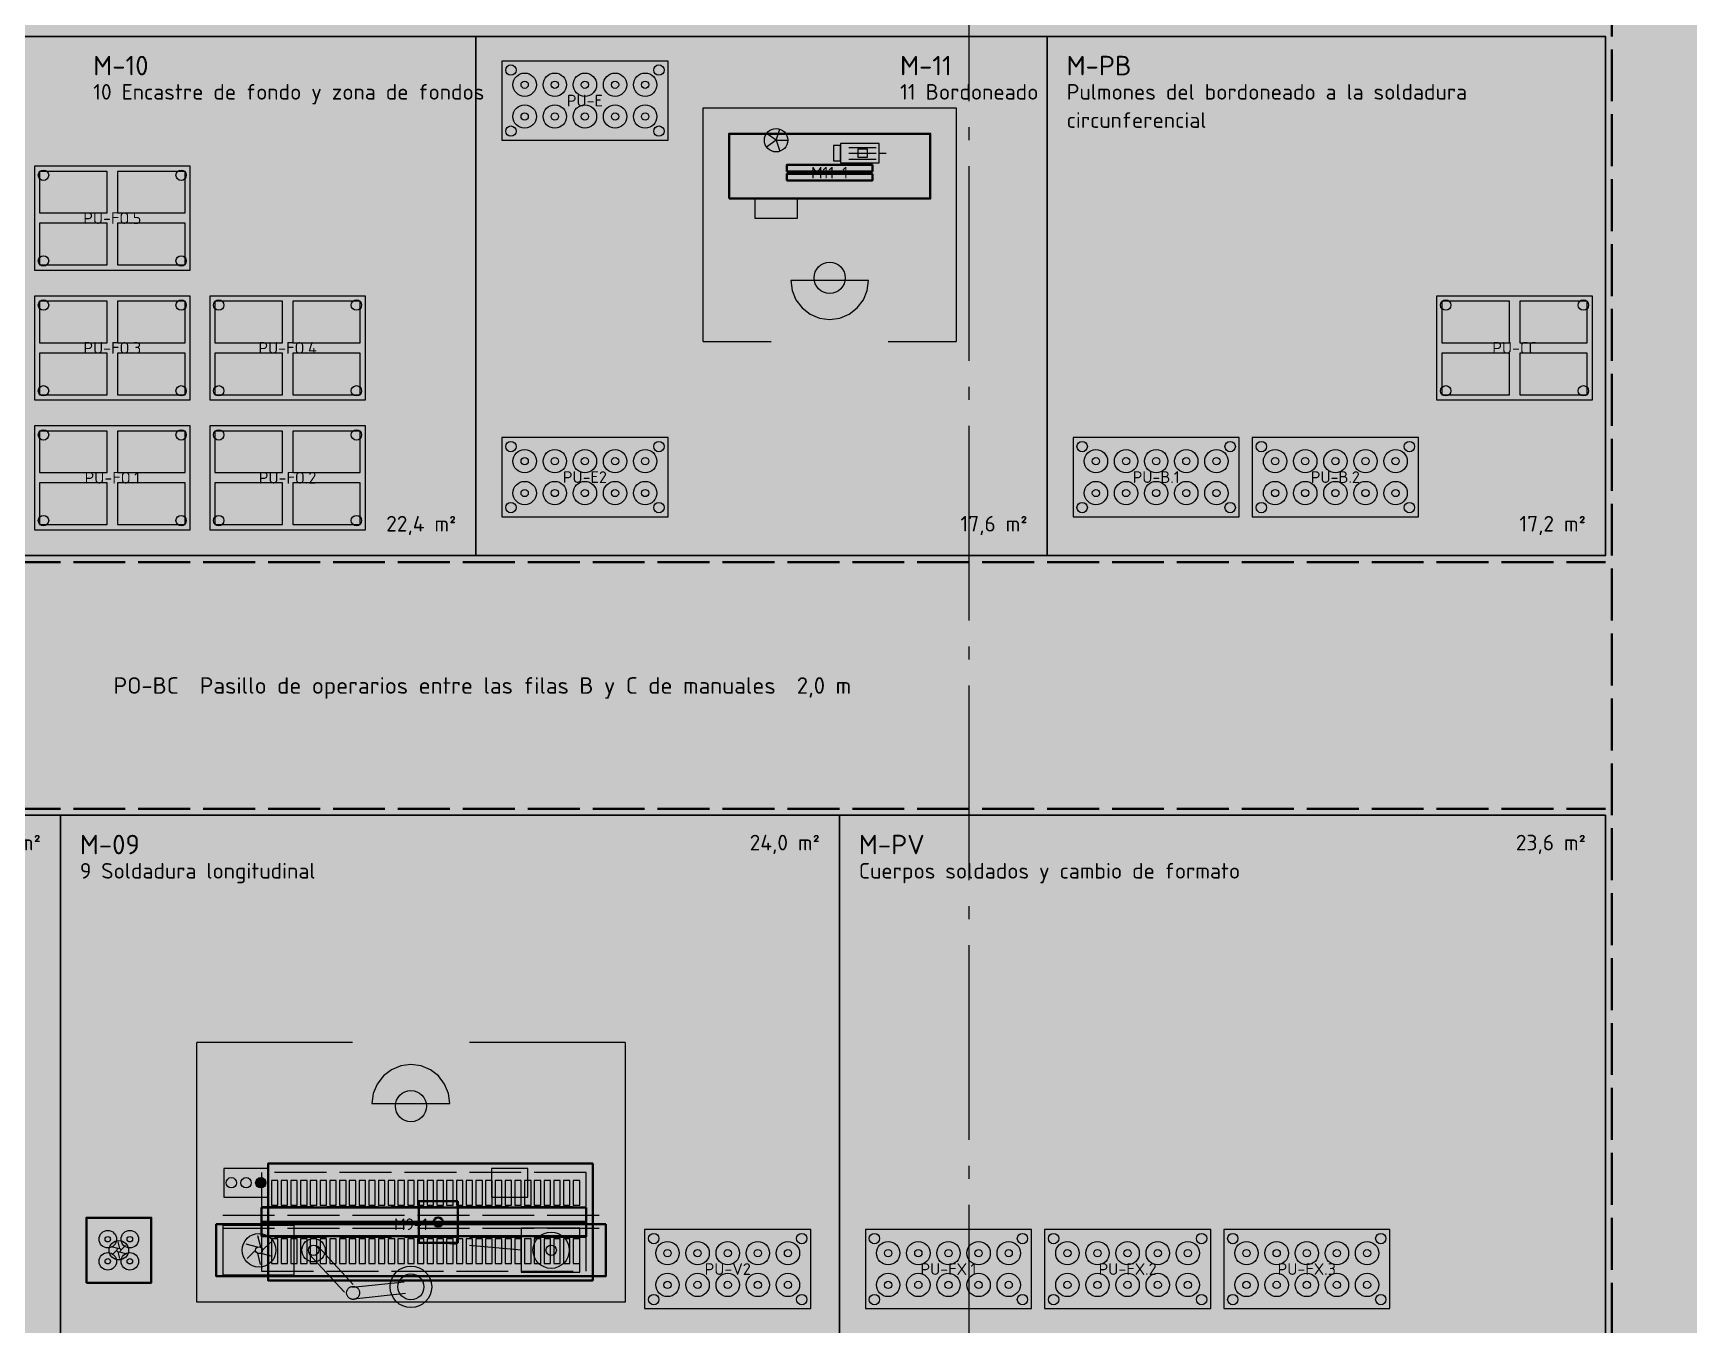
# Model space of a CAD drawing. Header units: millimetres. Extents: x 0 to 1189, y 0 to 841.
# Drawn here: x 314.9 to 442.4, y 510.8 to 610.2 of the extents above; entities that cross this region are included whole.
import ezdxf
from ezdxf.enums import TextEntityAlignment as Align

# ---------------------------------------------------------------- set-up
doc = ezdxf.new("R2010")
doc.units = ezdxf.units.MM
doc.linetypes.add('IRAM-E-TRAZOS', pattern=[5, 4, -1])
doc.linetypes.add('IRAM-F-TRAZO-PUNTO', pattern=[20, 15, -2, 1, -2])
for name, color, linetype, lineweight, true_color in [('A-AREA-TRABAJO', 30, 'CONTINUOUS', 13, 0xeb963c), ('A-EQUIPO', 30, 'CONTINUOUS', 35, 0xe67800), ('A-PASILLO', 2, 'IRAM-E-TRAZOS', 35, 0xd7a500)]:
    doc.layers.add(name, color=color, linetype=linetype, lineweight=lineweight, true_color=true_color)
for name, color, linetype, lineweight in [('A-EJE', 1, 'IRAM-F-TRAZO-PUNTO', 18), ('A-EQUIPO-FINO', 8, 'CONTINUOUS', 13), ('A-EQUIPO-OCULTO', 8, 'IRAM-E-TRAZOS', 13), ('A-EQUIPO-RELLENO', 9, 'CONTINUOUS', 13), ('A-OPERARIO', 6, 'CONTINUOUS', 18), ('A-RELLENO', 9, 'CONTINUOUS', 13), ('A-SECTOR', 1, 'CONTINUOUS', 25), ('A-SECTOR-TXT', 1, 'CONTINUOUS', 25), ('A-TEXTO', 7, 'CONTINUOUS', 18)]:
    doc.layers.add(name, color=color, linetype=linetype, lineweight=lineweight)
doc.styles.add('ISO3098', font='isocpeur.ttf')

msp = doc.modelspace()

# ---------------------------------------------------------------- hatches: boundary and pattern name
at = {"layer": 'A-EQUIPO-RELLENO', "true_color": 0xeeeeee}
h = msp.add_hatch(color=7, dxfattribs=at)
h.dxf.hatch_style = 1
h.paths.add_polyline_path([(351, 602), (363.8, 602), (363.8, 608.1), (351, 608.1)])
h = msp.add_hatch(color=7, dxfattribs=at)
h.dxf.hatch_style = 1
h.paths.add_polyline_path([(368.5, 597.5), (384, 597.5), (384, 602.5), (368.5, 602.5)])
at = {"layer": 'A-EQUIPO-RELLENO', "true_color": 0xcdd0d4}
h = msp.add_hatch(color=7, dxfattribs=at)
h.dxf.hatch_style = 1
h.paths.add_polyline_path([(377.075, 600.25), (380.075, 600.25), (380.075, 601.75), (377.075, 601.75)])
at = {"layer": 'A-EQUIPO-RELLENO', "true_color": 0xeeeeee}
h = msp.add_hatch(color=7, dxfattribs=at)
h.dxf.hatch_style = 1
h.paths.add_polyline_path([(315, 592), (327, 592), (327, 600), (315, 600)])
at = {"layer": 'A-EQUIPO-RELLENO', "true_color": 0xfaecc8}
h = msp.add_hatch(color=7, dxfattribs=at)
h.dxf.hatch_style = 1
h.paths.add_polyline_path([(315.4, 596.4), (320.6, 596.4), (320.6, 599.6), (315.4, 599.6)])
h = msp.add_hatch(color=7, dxfattribs=at)
h.dxf.hatch_style = 1
h.paths.add_polyline_path([(321.4, 596.4), (326.6, 596.4), (326.6, 599.6), (321.4, 599.6)])
at = {"layer": 'A-EQUIPO-RELLENO', "true_color": 0xe2e7ee}
h = msp.add_hatch(color=7, dxfattribs=at)
h.dxf.hatch_style = 1
h.paths.add_polyline_path([(372.95, 599.6), (379.55, 599.6), (379.55, 600.1), (372.95, 600.1)])
h = msp.add_hatch(color=7, dxfattribs=at)
h.dxf.hatch_style = 1
h.paths.add_polyline_path([(372.95, 598.9), (379.55, 598.9), (379.55, 599.4), (372.95, 599.4)])
at = {"layer": 'A-EQUIPO-RELLENO', "true_color": 0xcdd0d4}
h = msp.add_hatch(color=7, dxfattribs=at)
h.dxf.hatch_style = 1
h.paths.add_polyline_path([(370.475, 596), (373.775, 596), (373.775, 597.5), (370.475, 597.5)])
at = {"layer": 'A-EQUIPO-RELLENO', "true_color": 0xfaecc8}
h = msp.add_hatch(color=7, dxfattribs=at)
h.dxf.hatch_style = 1
h.paths.add_polyline_path([(315.4, 592.4), (320.6, 592.4), (320.6, 595.6), (315.4, 595.6)])
h = msp.add_hatch(color=7, dxfattribs=at)
h.dxf.hatch_style = 1
h.paths.add_polyline_path([(321.4, 592.4), (326.6, 592.4), (326.6, 595.6), (321.4, 595.6)])
at = {"layer": 'A-EQUIPO-RELLENO', "true_color": 0xffffff}
h = msp.add_hatch(color=7, dxfattribs=at)
h.dxf.hatch_style = 1
h.paths.add_polyline_path([(377.45, 591.4), (377.409, 591.711), (377.289, 592), (377.099, 592.249), (376.85, 592.439), (376.561, 592.559), (376.25, 592.6), (375.939, 592.559), (375.65, 592.439), (375.401, 592.249), (375.211, 592), (375.091, 591.711), (375.05, 591.4), (375.091, 591.089), (375.211, 590.8), (375.401, 590.551), (375.65, 590.361), (375.939, 590.241), (376.25, 590.2), (376.561, 590.241), (376.85, 590.361), (377.099, 590.551), (377.289, 590.8), (377.409, 591.089)])
at = {"layer": 'A-EQUIPO-RELLENO', "true_color": 0xfae1f5}
h = msp.add_hatch(color=7, dxfattribs=at)
h.dxf.hatch_style = 1
h.paths.add_polyline_path([(373.25, 591.2), (373.352, 590.424), (373.652, 589.7), (374.129, 589.079), (374.75, 588.602), (375.474, 588.302), (376.25, 588.2), (377.026, 588.302), (377.75, 588.602), (378.371, 589.079), (378.848, 589.7), (379.148, 590.424), (379.25, 591.2), (373.25, 591.2)])
at = {"layer": 'A-EQUIPO-RELLENO', "true_color": 0xeeeeee}
h = msp.add_hatch(color=7, dxfattribs=at)
h.dxf.hatch_style = 1
h.paths.add_polyline_path([(315, 582), (327, 582), (327, 590), (315, 590)])
at = {"layer": 'A-EQUIPO-RELLENO', "true_color": 0xfaecc8}
h = msp.add_hatch(color=7, dxfattribs=at)
h.dxf.hatch_style = 1
h.paths.add_polyline_path([(315.4, 586.4), (320.6, 586.4), (320.6, 589.6), (315.4, 589.6)])
h = msp.add_hatch(color=7, dxfattribs=at)
h.dxf.hatch_style = 1
h.paths.add_polyline_path([(321.4, 586.4), (326.6, 586.4), (326.6, 589.6), (321.4, 589.6)])
at = {"layer": 'A-EQUIPO-RELLENO', "true_color": 0xeeeeee}
h = msp.add_hatch(color=7, dxfattribs=at)
h.dxf.hatch_style = 1
h.paths.add_polyline_path([(328.5, 582), (340.5, 582), (340.5, 590), (328.5, 590)])
at = {"layer": 'A-EQUIPO-RELLENO', "true_color": 0xfaecc8}
h = msp.add_hatch(color=7, dxfattribs=at)
h.dxf.hatch_style = 1
h.paths.add_polyline_path([(328.9, 586.4), (334.1, 586.4), (334.1, 589.6), (328.9, 589.6)])
h = msp.add_hatch(color=7, dxfattribs=at)
h.dxf.hatch_style = 1
h.paths.add_polyline_path([(334.9, 586.4), (340.1, 586.4), (340.1, 589.6), (334.9, 589.6)])
at = {"layer": 'A-EQUIPO-RELLENO', "true_color": 0xeeeeee}
h = msp.add_hatch(color=7, dxfattribs=at)
h.dxf.hatch_style = 1
h.paths.add_polyline_path([(423, 582), (435, 582), (435, 590), (423, 590)])
at = {"layer": 'A-EQUIPO-RELLENO', "true_color": 0xfaecc8}
h = msp.add_hatch(color=7, dxfattribs=at)
h.dxf.hatch_style = 1
h.paths.add_polyline_path([(423.4, 586.4), (428.6, 586.4), (428.6, 589.6), (423.4, 589.6)])
h = msp.add_hatch(color=7, dxfattribs=at)
h.dxf.hatch_style = 1
h.paths.add_polyline_path([(429.4, 586.4), (434.6, 586.4), (434.6, 589.6), (429.4, 589.6)])
h = msp.add_hatch(color=7, dxfattribs=at)
h.dxf.hatch_style = 1
h.paths.add_polyline_path([(315.4, 582.4), (320.6, 582.4), (320.6, 585.6), (315.4, 585.6)])
h = msp.add_hatch(color=7, dxfattribs=at)
h.dxf.hatch_style = 1
h.paths.add_polyline_path([(321.4, 582.4), (326.6, 582.4), (326.6, 585.6), (321.4, 585.6)])
h = msp.add_hatch(color=7, dxfattribs=at)
h.dxf.hatch_style = 1
h.paths.add_polyline_path([(328.9, 582.4), (334.1, 582.4), (334.1, 585.6), (328.9, 585.6)])
h = msp.add_hatch(color=7, dxfattribs=at)
h.dxf.hatch_style = 1
h.paths.add_polyline_path([(334.9, 582.4), (340.1, 582.4), (340.1, 585.6), (334.9, 585.6)])
h = msp.add_hatch(color=7, dxfattribs=at)
h.dxf.hatch_style = 1
h.paths.add_polyline_path([(423.4, 582.4), (428.6, 582.4), (428.6, 585.6), (423.4, 585.6)])
h = msp.add_hatch(color=7, dxfattribs=at)
h.dxf.hatch_style = 1
h.paths.add_polyline_path([(429.4, 582.4), (434.6, 582.4), (434.6, 585.6), (429.4, 585.6)])
at = {"layer": 'A-EQUIPO-RELLENO', "true_color": 0xeeeeee}
h = msp.add_hatch(color=7, dxfattribs=at)
h.dxf.hatch_style = 1
h.paths.add_polyline_path([(315, 572), (327, 572), (327, 580), (315, 580)])
at = {"layer": 'A-EQUIPO-RELLENO', "true_color": 0xfaecc8}
h = msp.add_hatch(color=7, dxfattribs=at)
h.dxf.hatch_style = 1
h.paths.add_polyline_path([(315.4, 576.4), (320.6, 576.4), (320.6, 579.6), (315.4, 579.6)])
h = msp.add_hatch(color=7, dxfattribs=at)
h.dxf.hatch_style = 1
h.paths.add_polyline_path([(321.4, 576.4), (326.6, 576.4), (326.6, 579.6), (321.4, 579.6)])
at = {"layer": 'A-EQUIPO-RELLENO', "true_color": 0xeeeeee}
h = msp.add_hatch(color=7, dxfattribs=at)
h.dxf.hatch_style = 1
h.paths.add_polyline_path([(328.5, 572), (340.5, 572), (340.5, 580), (328.5, 580)])
at = {"layer": 'A-EQUIPO-RELLENO', "true_color": 0xfaecc8}
h = msp.add_hatch(color=7, dxfattribs=at)
h.dxf.hatch_style = 1
h.paths.add_polyline_path([(328.9, 576.4), (334.1, 576.4), (334.1, 579.6), (328.9, 579.6)])
h = msp.add_hatch(color=7, dxfattribs=at)
h.dxf.hatch_style = 1
h.paths.add_polyline_path([(334.9, 576.4), (340.1, 576.4), (340.1, 579.6), (334.9, 579.6)])
at = {"layer": 'A-EQUIPO-RELLENO', "true_color": 0xeeeeee}
h = msp.add_hatch(color=7, dxfattribs=at)
h.dxf.hatch_style = 1
h.paths.add_polyline_path([(351, 573), (363.8, 573), (363.8, 579.1), (351, 579.1)])
h = msp.add_hatch(color=7, dxfattribs=at)
h.dxf.hatch_style = 1
h.paths.add_polyline_path([(395, 573), (407.8, 573), (407.8, 579.1), (395, 579.1)])
h = msp.add_hatch(color=7, dxfattribs=at)
h.dxf.hatch_style = 1
h.paths.add_polyline_path([(408.8, 573), (421.6, 573), (421.6, 579.1), (408.8, 579.1)])
at = {"layer": 'A-EQUIPO-RELLENO', "true_color": 0xfaecc8}
h = msp.add_hatch(color=7, dxfattribs=at)
h.dxf.hatch_style = 1
h.paths.add_polyline_path([(315.4, 572.4), (320.6, 572.4), (320.6, 575.6), (315.4, 575.6)])
h = msp.add_hatch(color=7, dxfattribs=at)
h.dxf.hatch_style = 1
h.paths.add_polyline_path([(321.4, 572.4), (326.6, 572.4), (326.6, 575.6), (321.4, 575.6)])
h = msp.add_hatch(color=7, dxfattribs=at)
h.dxf.hatch_style = 1
h.paths.add_polyline_path([(328.9, 572.4), (334.1, 572.4), (334.1, 575.6), (328.9, 575.6)])
h = msp.add_hatch(color=7, dxfattribs=at)
h.dxf.hatch_style = 1
h.paths.add_polyline_path([(334.9, 572.4), (340.1, 572.4), (340.1, 575.6), (334.9, 575.6)])
at = {"layer": 'A-EQUIPO-RELLENO', "true_color": 0xfae1f5}
h = msp.add_hatch(color=7, dxfattribs=at)
h.dxf.hatch_style = 1
h.paths.add_polyline_path([(347, 527.8), (346.898, 528.576), (346.598, 529.3), (346.121, 529.921), (345.5, 530.398), (344.776, 530.698), (344, 530.8), (343.224, 530.698), (342.5, 530.398), (341.879, 529.921), (341.402, 529.3), (341.102, 528.576), (341, 527.8), (347, 527.8)])
at = {"layer": 'A-EQUIPO-RELLENO', "true_color": 0xffffff}
h = msp.add_hatch(color=7, dxfattribs=at)
h.dxf.hatch_style = 1
h.paths.add_polyline_path([(342.8, 527.6), (342.841, 527.289), (342.961, 527), (343.151, 526.751), (343.4, 526.561), (343.689, 526.441), (344, 526.4), (344.311, 526.441), (344.6, 526.561), (344.849, 526.751), (345.039, 527), (345.159, 527.289), (345.2, 527.6), (345.159, 527.911), (345.039, 528.2), (344.849, 528.449), (344.6, 528.639), (344.311, 528.759), (344, 528.8), (343.689, 528.759), (343.4, 528.639), (343.151, 528.449), (342.961, 528.2), (342.841, 527.911)])
at = {"layer": 'A-EQUIPO-RELLENO', "true_color": 0xeeeeee}
h = msp.add_hatch(color=7, dxfattribs=at)
h.dxf.hatch_style = 1
h.paths.add_polyline_path([(358, 523.18), (333, 523.18), (333, 514.18), (358, 514.18)])
at = {"layer": 'A-EQUIPO-RELLENO', "true_color": 0xcdd0d4}
h = msp.add_hatch(color=7, dxfattribs=at)
h.dxf.hatch_style = 1
h.paths.add_polyline_path([(333, 522.8), (329.6, 522.8), (329.6, 520.6), (333, 520.6)])
at = {"layer": 'A-EQUIPO-RELLENO', "true_color": 0xdc2828}
h = msp.add_hatch(color=7, dxfattribs=at)
h.dxf.hatch_style = 1
h.paths.add_polyline_path([(332.037, 521.7), (332.051, 521.598), (332.09, 521.502), (332.153, 521.42), (332.235, 521.357), (332.331, 521.317), (332.433, 521.304), (332.536, 521.317), (332.631, 521.357), (332.713, 521.42), (332.776, 521.502), (332.816, 521.598), (332.829, 521.7), (332.816, 521.802), (332.776, 521.898), (332.713, 521.98), (332.631, 522.043), (332.536, 522.083), (332.433, 522.096), (332.331, 522.083), (332.235, 522.043), (332.153, 521.98), (332.09, 521.898), (332.051, 521.802)])
at = {"layer": 'A-EQUIPO-RELLENO', "true_color": 0xcdd0d4}
h = msp.add_hatch(color=7, dxfattribs=at)
h.dxf.hatch_style = 1
h.paths.add_polyline_path([(353, 522.8), (350.2, 522.8), (350.2, 520.6), (353, 520.6)])
at = {"layer": 'A-EQUIPO-RELLENO', "true_color": 0xe2e7ee}
h = msp.add_hatch(color=7, dxfattribs=at)
h.dxf.hatch_style = 1
h.paths.add_polyline_path([(357.5, 519.78), (332.5, 519.78), (332.5, 517.58), (357.5, 517.58)])
at = {"layer": 'A-EQUIPO-RELLENO', "true_color": 0xcdd0d4}
h = msp.add_hatch(color=7, dxfattribs=at)
h.dxf.hatch_style = 1
h.paths.add_polyline_path([(347.6, 520.28), (344.6, 520.28), (344.6, 517.08), (347.6, 517.08)])
at = {"layer": 'A-EQUIPO-RELLENO', "true_color": 0xe6e6dc}
h = msp.add_hatch(color=7, dxfattribs=at)
h.dxf.hatch_style = 1
h.paths.add_polyline_path([(319, 514), (324, 514), (324, 519), (319, 519)])
at = {"layer": 'A-EQUIPO-RELLENO', "true_color": 0xcdd0d4}
h = msp.add_hatch(color=7, dxfattribs=at)
h.dxf.hatch_style = 1
h.paths.add_polyline_path([(359, 518.5), (329, 518.5), (329, 514.5), (359, 514.5)])
h = msp.add_hatch(color=7, dxfattribs=at)
h.dxf.hatch_style = 1
h.paths.add_polyline_path([(335, 518.4), (329.5, 518.4), (329.5, 514.6), (335, 514.6)])
at = {"layer": 'A-EQUIPO-RELLENO', "true_color": 0xe6a06e}
h = msp.add_hatch(color=7, dxfattribs=at)
h.dxf.hatch_style = 1
h.paths.add_polyline_path([(357.5, 518.93), (332.5, 518.93), (332.5, 518.43), (357.5, 518.43)])
at = {"layer": 'A-EQUIPO-RELLENO', "true_color": 0xeeeeee}
h = msp.add_hatch(color=7, dxfattribs=at)
h.dxf.hatch_style = 1
h.paths.add_polyline_path([(357, 518.2), (352.5, 518.2), (352.5, 514.8), (357, 514.8)])
h = msp.add_hatch(color=7, dxfattribs=at)
h.dxf.hatch_style = 1
h.paths.add_polyline_path([(362, 512), (374.8, 512), (374.8, 518.1), (362, 518.1)])
h = msp.add_hatch(color=7, dxfattribs=at)
h.dxf.hatch_style = 1
h.paths.add_polyline_path([(379, 512), (391.8, 512), (391.8, 518.1), (379, 518.1)])
h = msp.add_hatch(color=7, dxfattribs=at)
h.dxf.hatch_style = 1
h.paths.add_polyline_path([(392.8, 512), (405.6, 512), (405.6, 518.1), (392.8, 518.1)])
h = msp.add_hatch(color=7, dxfattribs=at)
h.dxf.hatch_style = 1
h.paths.add_polyline_path([(406.6, 512), (419.4, 512), (419.4, 518.1), (406.6, 518.1)])
at = {"layer": 'A-RELLENO', "true_color": 0xf6f6f6}
h = msp.add_hatch(color=7, dxfattribs=at)
h.dxf.hatch_style = 1
h.paths.add_polyline_path([(436, 510), (451, 510), (451, 670), (436, 670)])
h = msp.add_hatch(color=7, dxfattribs=at)
h.dxf.hatch_style = 1
h.paths.add_polyline_path([(263, 610), (436, 610), (436, 630), (263, 630)])
at = {"layer": 'A-RELLENO', "true_color": 0xfde4c8}
h = msp.add_hatch(color=7, dxfattribs=at)
h.dxf.hatch_style = 1
h.paths.add_polyline_path([(293, 570), (349, 570), (349, 610), (293, 610)])
h = msp.add_hatch(color=7, dxfattribs=at)
h.dxf.hatch_style = 1
h.paths.add_polyline_path([(349, 570), (393, 570), (393, 610), (349, 610)])
h = msp.add_hatch(color=7, dxfattribs=at)
h.dxf.hatch_style = 1
h.paths.add_polyline_path([(393, 570), (436, 570), (436, 610), (393, 610)])
at = {"layer": 'A-RELLENO', "true_color": 0xf6f6f6}
h = msp.add_hatch(color=7, dxfattribs=at)
h.dxf.hatch_style = 1
h.paths.add_polyline_path([(263, 550), (436, 550), (436, 570), (263, 570)])
at = {"layer": 'A-RELLENO', "true_color": 0xfde4c8}
h = msp.add_hatch(color=7, dxfattribs=at)
h.dxf.hatch_style = 1
h.paths.add_polyline_path([(263, 510), (317, 510), (317, 550), (263, 550)])
h = msp.add_hatch(color=7, dxfattribs=at)
h.dxf.hatch_style = 1
h.paths.add_polyline_path([(317, 510), (377, 510), (377, 550), (317, 550)])
h = msp.add_hatch(color=7, dxfattribs=at)
h.dxf.hatch_style = 1
h.paths.add_polyline_path([(377, 510), (436, 510), (436, 550), (377, 550)])

# ---------------------------------------------------------------- linework, layer by layer
at = {"layer": 'A-AREA-TRABAJO'}
for p, q in [((366.5, 586.5), (371.75, 586.5)), ((380.75, 586.5), (386, 586.5)), ((339.5, 532.5), (327.5, 532.5)), ((360.5, 532.5), (348.5, 532.5))]:
    msp.add_line(p, q, dxfattribs=at)
for points in [[(366.5, 586.5), (366.5, 604.5), (386, 604.5), (386, 586.5)], [(360.5, 532.5), (360.5, 512.5), (327.5, 512.5), (327.5, 532.5)]]:
    msp.add_lwpolyline(points, dxfattribs=at)
at = {"layer": 'A-EJE'}
msp.add_line((387, 185), (387, 696), dxfattribs=at)
at = {"layer": 'A-EQUIPO'}
msp.add_line((357.5, 518.68), (332.5, 518.68), dxfattribs=at)
for points in [[(368.5, 597.5), (384, 597.5), (384, 602.5), (368.5, 602.5)], [(372.95, 599.6), (379.55, 599.6), (379.55, 600.1), (372.95, 600.1)], [(372.95, 598.9), (379.55, 598.9), (379.55, 599.4), (372.95, 599.4)], [(358, 523.18), (333, 523.18), (333, 514.18), (358, 514.18)], [(357.5, 519.78), (332.5, 519.78), (332.5, 517.58), (357.5, 517.58)], [(347.6, 520.28), (344.6, 520.28), (344.6, 517.08), (347.6, 517.08)], [(319, 514), (324, 514), (324, 519), (319, 519)], [(359, 518.5), (329, 518.5), (329, 514.5), (359, 514.5)]]:
    msp.add_lwpolyline(points, close=True, dxfattribs=at)
msp.add_circle((346.1, 518.68), 0.35, dxfattribs=at)
at = {"layer": 'A-EQUIPO-FINO'}
for p, q in [((372.125, 602), (371.397, 602.529)), ((372.125, 602), (371.397, 601.471)), ((372.125, 602), (372.403, 602.856)), ((372.125, 602), (373.025, 602)), ((372.125, 602), (372.403, 601.144)), ((377.735, 601.45), (379.835, 601.45)), ((377.735, 601), (379.835, 601)), ((380.075, 601), (380.615, 601)), ((377.735, 600.55), (379.835, 600.55)), ((346.8, 518.68), (345.4, 518.68))]:
    msp.add_line(p, q, dxfattribs=at)
for points in [[(351, 602), (363.8, 602), (363.8, 608.1), (351, 608.1)], [(376.535, 600.4), (377.075, 600.4), (377.075, 601.6), (376.535, 601.6)], [(377.075, 600.25), (380.075, 600.25), (380.075, 601.75), (377.075, 601.75)], [(378.425, 600.7), (379.175, 600.7), (379.175, 601.3), (378.425, 601.3)], [(315, 592), (327, 592), (327, 600), (315, 600)], [(315.4, 596.4), (320.6, 596.4), (320.6, 599.6), (315.4, 599.6)], [(321.4, 596.4), (326.6, 596.4), (326.6, 599.6), (321.4, 599.6)], [(370.475, 596), (373.775, 596), (373.775, 597.5), (370.475, 597.5)], [(315.4, 592.4), (320.6, 592.4), (320.6, 595.6), (315.4, 595.6)], [(321.4, 592.4), (326.6, 592.4), (326.6, 595.6), (321.4, 595.6)], [(315, 582), (327, 582), (327, 590), (315, 590)], [(315.4, 586.4), (320.6, 586.4), (320.6, 589.6), (315.4, 589.6)], [(321.4, 586.4), (326.6, 586.4), (326.6, 589.6), (321.4, 589.6)], [(328.5, 582), (340.5, 582), (340.5, 590), (328.5, 590)], [(328.9, 586.4), (334.1, 586.4), (334.1, 589.6), (328.9, 589.6)], [(334.9, 586.4), (340.1, 586.4), (340.1, 589.6), (334.9, 589.6)], [(423, 582), (435, 582), (435, 590), (423, 590)], [(423.4, 586.4), (428.6, 586.4), (428.6, 589.6), (423.4, 589.6)], [(429.4, 586.4), (434.6, 586.4), (434.6, 589.6), (429.4, 589.6)], [(315.4, 582.4), (320.6, 582.4), (320.6, 585.6), (315.4, 585.6)], [(321.4, 582.4), (326.6, 582.4), (326.6, 585.6), (321.4, 585.6)], [(328.9, 582.4), (334.1, 582.4), (334.1, 585.6), (328.9, 585.6)], [(334.9, 582.4), (340.1, 582.4), (340.1, 585.6), (334.9, 585.6)], [(423.4, 582.4), (428.6, 582.4), (428.6, 585.6), (423.4, 585.6)], [(429.4, 582.4), (434.6, 582.4), (434.6, 585.6), (429.4, 585.6)], [(315, 572), (327, 572), (327, 580), (315, 580)], [(315.4, 576.4), (320.6, 576.4), (320.6, 579.6), (315.4, 579.6)], [(321.4, 576.4), (326.6, 576.4), (326.6, 579.6), (321.4, 579.6)], [(328.5, 572), (340.5, 572), (340.5, 580), (328.5, 580)], [(328.9, 576.4), (334.1, 576.4), (334.1, 579.6), (328.9, 579.6)], [(334.9, 576.4), (340.1, 576.4), (340.1, 579.6), (334.9, 579.6)], [(351, 573), (363.8, 573), (363.8, 579.1), (351, 579.1)], [(395, 573), (407.8, 573), (407.8, 579.1), (395, 579.1)], [(408.8, 573), (421.6, 573), (421.6, 579.1), (408.8, 579.1)], [(315.4, 572.4), (320.6, 572.4), (320.6, 575.6), (315.4, 575.6)], [(321.4, 572.4), (326.6, 572.4), (326.6, 575.6), (321.4, 575.6)], [(328.9, 572.4), (334.1, 572.4), (334.1, 575.6), (328.9, 575.6)], [(334.9, 572.4), (340.1, 572.4), (340.1, 575.6), (334.9, 575.6)], [(333, 522.8), (329.6, 522.8), (329.6, 520.6), (333, 520.6)], [(333.75, 521.88), (333.25, 521.88), (333.25, 519.98), (333.75, 519.98)], [(334.5, 521.88), (334, 521.88), (334, 519.98), (334.5, 519.98)], [(335.25, 521.88), (334.75, 521.88), (334.75, 519.98), (335.25, 519.98)], [(336, 521.88), (335.5, 521.88), (335.5, 519.98), (336, 519.98)], [(336.75, 521.88), (336.25, 521.88), (336.25, 519.98), (336.75, 519.98)], [(337.5, 521.88), (337, 521.88), (337, 519.98), (337.5, 519.98)], [(338.25, 521.88), (337.75, 521.88), (337.75, 519.98), (338.25, 519.98)], [(339, 521.88), (338.5, 521.88), (338.5, 519.98), (339, 519.98)], [(339.75, 521.88), (339.25, 521.88), (339.25, 519.98), (339.75, 519.98)], [(340.5, 521.88), (340, 521.88), (340, 519.98), (340.5, 519.98)], [(341.25, 521.88), (340.75, 521.88), (340.75, 519.98), (341.25, 519.98)], [(342, 521.88), (341.5, 521.88), (341.5, 519.98), (342, 519.98)], [(342.75, 521.88), (342.25, 521.88), (342.25, 519.98), (342.75, 519.98)], [(343.5, 521.88), (343, 521.88), (343, 519.98), (343.5, 519.98)], [(344.25, 521.88), (343.75, 521.88), (343.75, 519.98), (344.25, 519.98)], [(345, 521.88), (344.5, 521.88), (344.5, 519.98), (345, 519.98)], [(345.75, 521.88), (345.25, 521.88), (345.25, 519.98), (345.75, 519.98)], [(346.5, 521.88), (346, 521.88), (346, 519.98), (346.5, 519.98)], [(347.25, 521.88), (346.75, 521.88), (346.75, 519.98), (347.25, 519.98)], [(348, 521.88), (347.5, 521.88), (347.5, 519.98), (348, 519.98)], [(348.75, 521.88), (348.25, 521.88), (348.25, 519.98), (348.75, 519.98)], [(349.5, 521.88), (349, 521.88), (349, 519.98), (349.5, 519.98)], [(350.25, 521.88), (349.75, 521.88), (349.75, 519.98), (350.25, 519.98)], [(353, 522.8), (350.2, 522.8), (350.2, 520.6), (353, 520.6)], [(351, 521.88), (350.5, 521.88), (350.5, 519.98), (351, 519.98)], [(351.75, 521.88), (351.25, 521.88), (351.25, 519.98), (351.75, 519.98)], [(352.5, 521.88), (352, 521.88), (352, 519.98), (352.5, 519.98)], [(353.25, 521.88), (352.75, 521.88), (352.75, 519.98), (353.25, 519.98)], [(354, 521.88), (353.5, 521.88), (353.5, 519.98), (354, 519.98)], [(354.75, 521.88), (354.25, 521.88), (354.25, 519.98), (354.75, 519.98)], [(355.5, 521.88), (355, 521.88), (355, 519.98), (355.5, 519.98)], [(356.25, 521.88), (355.75, 521.88), (355.75, 519.98), (356.25, 519.98)], [(357, 521.88), (356.5, 521.88), (356.5, 519.98), (357, 519.98)], [(335, 518.4), (329.5, 518.4), (329.5, 514.6), (335, 514.6)], [(357, 518.2), (352.5, 518.2), (352.5, 514.8), (357, 514.8)], [(362, 512), (374.8, 512), (374.8, 518.1), (362, 518.1)], [(379, 512), (391.8, 512), (391.8, 518.1), (379, 518.1)], [(392.8, 512), (405.6, 512), (405.6, 518.1), (392.8, 518.1)], [(406.6, 512), (419.4, 512), (419.4, 518.1), (406.6, 518.1)], [(333.75, 517.38), (333.25, 517.38), (333.25, 515.48), (333.75, 515.48)], [(334.5, 517.38), (334, 517.38), (334, 515.48), (334.5, 515.48)], [(335.25, 517.38), (334.75, 517.38), (334.75, 515.48), (335.25, 515.48)], [(336, 517.38), (335.5, 517.38), (335.5, 515.48), (336, 515.48)], [(336.75, 517.38), (336.25, 517.38), (336.25, 515.48), (336.75, 515.48)], [(337.5, 517.38), (337, 517.38), (337, 515.48), (337.5, 515.48)], [(338.25, 517.38), (337.75, 517.38), (337.75, 515.48), (338.25, 515.48)], [(339, 517.38), (338.5, 517.38), (338.5, 515.48), (339, 515.48)], [(339.75, 517.38), (339.25, 517.38), (339.25, 515.48), (339.75, 515.48)], [(340.5, 517.38), (340, 517.38), (340, 515.48), (340.5, 515.48)], [(341.25, 517.38), (340.75, 517.38), (340.75, 515.48), (341.25, 515.48)], [(342, 517.38), (341.5, 517.38), (341.5, 515.48), (342, 515.48)], [(342.75, 517.38), (342.25, 517.38), (342.25, 515.48), (342.75, 515.48)], [(343.5, 517.38), (343, 517.38), (343, 515.48), (343.5, 515.48)], [(344.25, 517.38), (343.75, 517.38), (343.75, 515.48), (344.25, 515.48)], [(345, 517.38), (344.5, 517.38), (344.5, 515.48), (345, 515.48)], [(345.75, 517.38), (345.25, 517.38), (345.25, 515.48), (345.75, 515.48)], [(346.5, 517.38), (346, 517.38), (346, 515.48), (346.5, 515.48)], [(347.25, 517.38), (346.75, 517.38), (346.75, 515.48), (347.25, 515.48)], [(348, 517.38), (347.5, 517.38), (347.5, 515.48), (348, 515.48)], [(348.75, 517.38), (348.25, 517.38), (348.25, 515.48), (348.75, 515.48)], [(349.5, 517.38), (349, 517.38), (349, 515.48), (349.5, 515.48)], [(350.25, 517.38), (349.75, 517.38), (349.75, 515.48), (350.25, 515.48)], [(351, 517.38), (350.5, 517.38), (350.5, 515.48), (351, 515.48)], [(351.75, 517.38), (351.25, 517.38), (351.25, 515.48), (351.75, 515.48)], [(352.5, 517.38), (352, 517.38), (352, 515.48), (352.5, 515.48)], [(353.25, 517.38), (352.75, 517.38), (352.75, 515.48), (353.25, 515.48)], [(354, 517.38), (353.5, 517.38), (353.5, 515.48), (354, 515.48)], [(354.75, 517.38), (354.25, 517.38), (354.25, 515.48), (354.75, 515.48)], [(355.5, 517.38), (355, 517.38), (355, 515.48), (355.5, 515.48)], [(356.25, 517.38), (355.75, 517.38), (355.75, 515.48), (356.25, 515.48)], [(357, 517.38), (356.5, 517.38), (356.5, 515.48), (357, 515.48)]]:
    msp.add_lwpolyline(points, close=True, dxfattribs=at)
for points in [[(321.425, 516.63), (320.922, 516.769)], [(321.35, 516.5), (320.978, 516.134)], [(321.575, 516.63), (321.444, 517.135)], [(321.65, 516.5), (322.022, 516.866)], [(332.17, 516.725), (331.299, 516.967)], [(332.04, 516.5), (331.395, 515.866)], [(332.43, 516.725), (332.204, 517.601)], [(332.56, 516.5), (333.205, 517.134)], [(321.425, 516.37), (321.556, 515.865)], [(321.575, 516.37), (322.078, 516.231)], [(332.17, 516.275), (332.396, 515.399)], [(332.43, 516.275), (333.301, 516.033)]]:
    msp.add_lwpolyline(points, dxfattribs=at)
for centre, radius in [((351.7, 607.4), 0.4), ((352.76, 606.275), 0.9), ((355.08, 606.275), 0.9), ((357.4, 606.275), 0.9), ((359.72, 606.275), 0.9), ((362.04, 606.275), 0.9), ((363.1, 607.4), 0.4), ((352.76, 606.275), 0.28), ((355.08, 606.275), 0.28), ((357.4, 606.275), 0.28), ((359.72, 606.275), 0.28), ((362.04, 606.275), 0.28), ((352.76, 603.825), 0.9), ((355.08, 603.825), 0.9), ((357.4, 603.825), 0.9), ((359.72, 603.825), 0.9), ((362.04, 603.825), 0.9), ((352.76, 603.825), 0.28), ((355.08, 603.825), 0.28), ((357.4, 603.825), 0.28), ((359.72, 603.825), 0.28), ((362.04, 603.825), 0.28), ((351.7, 602.7), 0.4), ((363.1, 602.7), 0.4), ((372.125, 602), 0.9), ((315.7, 599.3), 0.4), ((326.3, 599.3), 0.4), ((315.7, 592.7), 0.4), ((326.3, 592.7), 0.4), ((315.7, 589.3), 0.4), ((326.3, 589.3), 0.4), ((329.2, 589.3), 0.4), ((339.8, 589.3), 0.4), ((423.7, 589.3), 0.4), ((434.3, 589.3), 0.4), ((315.7, 582.7), 0.4), ((326.3, 582.7), 0.4), ((329.2, 582.7), 0.4), ((339.8, 582.7), 0.4), ((423.7, 582.7), 0.4), ((434.3, 582.7), 0.4), ((315.7, 579.3), 0.4), ((326.3, 579.3), 0.4), ((329.2, 579.3), 0.4), ((339.8, 579.3), 0.4), ((351.7, 578.4), 0.4), ((352.76, 577.275), 0.9), ((355.08, 577.275), 0.9), ((357.4, 577.275), 0.9), ((359.72, 577.275), 0.9), ((362.04, 577.275), 0.9), ((363.1, 578.4), 0.4), ((395.7, 578.4), 0.4), ((396.76, 577.275), 0.9), ((399.08, 577.275), 0.9), ((401.4, 577.275), 0.9), ((403.72, 577.275), 0.9), ((406.04, 577.275), 0.9), ((407.1, 578.4), 0.4), ((409.5, 578.4), 0.4), ((410.56, 577.275), 0.9), ((412.88, 577.275), 0.9), ((415.2, 577.275), 0.9), ((417.52, 577.275), 0.9), ((419.84, 577.275), 0.9), ((420.9, 578.4), 0.4), ((352.76, 577.275), 0.28), ((355.08, 577.275), 0.28), ((357.4, 577.275), 0.28), ((359.72, 577.275), 0.28), ((362.04, 577.275), 0.28), ((396.76, 577.275), 0.28), ((399.08, 577.275), 0.28), ((401.4, 577.275), 0.28), ((403.72, 577.275), 0.28), ((406.04, 577.275), 0.28), ((410.56, 577.275), 0.28), ((412.88, 577.275), 0.28), ((415.2, 577.275), 0.28), ((417.52, 577.275), 0.28), ((419.84, 577.275), 0.28), ((352.76, 574.825), 0.9), ((355.08, 574.825), 0.9), ((357.4, 574.825), 0.9), ((359.72, 574.825), 0.9), ((362.04, 574.825), 0.9), ((396.76, 574.825), 0.9), ((399.08, 574.825), 0.9), ((401.4, 574.825), 0.9), ((403.72, 574.825), 0.9), ((406.04, 574.825), 0.9), ((410.56, 574.825), 0.9), ((412.88, 574.825), 0.9), ((415.2, 574.825), 0.9), ((417.52, 574.825), 0.9), ((419.84, 574.825), 0.9), ((351.7, 573.7), 0.4), ((352.76, 574.825), 0.28), ((355.08, 574.825), 0.28), ((357.4, 574.825), 0.28), ((359.72, 574.825), 0.28), ((362.04, 574.825), 0.28), ((363.1, 573.7), 0.4), ((395.7, 573.7), 0.4), ((396.76, 574.825), 0.28), ((399.08, 574.825), 0.28), ((401.4, 574.825), 0.28), ((403.72, 574.825), 0.28), ((406.04, 574.825), 0.28), ((407.1, 573.7), 0.4), ((409.5, 573.7), 0.4), ((410.56, 574.825), 0.28), ((412.88, 574.825), 0.28), ((415.2, 574.825), 0.28), ((417.52, 574.825), 0.28), ((419.84, 574.825), 0.28), ((420.9, 573.7), 0.4), ((315.7, 572.7), 0.4), ((326.3, 572.7), 0.4), ((329.2, 572.7), 0.4), ((339.8, 572.7), 0.4), ((330.167, 521.7), 0.396), ((331.3, 521.7), 0.396), ((332.433, 521.7), 0.396), ((320.65, 517.35), 0.675), ((322.35, 517.35), 0.675), ((332.3, 516.5), 1.3), ((354.8, 516.5), 1.4), ((362.7, 517.4), 0.4), ((374.1, 517.4), 0.4), ((379.7, 517.4), 0.4), ((391.1, 517.4), 0.4), ((393.5, 517.4), 0.4), ((404.9, 517.4), 0.4), ((407.3, 517.4), 0.4), ((418.7, 517.4), 0.4), ((320.65, 517.35), 0.21), ((321.5, 516.5), 0.75), ((321.5, 516.5), 0.15), ((322.35, 517.35), 0.21), ((332.3, 516.5), 0.26), ((336.5, 516.5), 0.9), ((336.5, 516.5), 0.4), ((354.8, 516.5), 0.4), ((363.76, 516.275), 0.9), ((363.76, 516.275), 0.28), ((366.08, 516.275), 0.9), ((366.08, 516.275), 0.28), ((368.4, 516.275), 0.9), ((368.4, 516.275), 0.28), ((370.72, 516.275), 0.9), ((370.72, 516.275), 0.28), ((373.04, 516.275), 0.9), ((373.04, 516.275), 0.28), ((380.76, 516.275), 0.9), ((380.76, 516.275), 0.28), ((383.08, 516.275), 0.9), ((383.08, 516.275), 0.28), ((385.4, 516.275), 0.9), ((385.4, 516.275), 0.28), ((387.72, 516.275), 0.9), ((387.72, 516.275), 0.28), ((390.04, 516.275), 0.9), ((390.04, 516.275), 0.28), ((394.56, 516.275), 0.9), ((394.56, 516.275), 0.28), ((396.88, 516.275), 0.9), ((396.88, 516.275), 0.28), ((399.2, 516.275), 0.9), ((399.2, 516.275), 0.28), ((401.52, 516.275), 0.9), ((401.52, 516.275), 0.28), ((403.84, 516.275), 0.9), ((403.84, 516.275), 0.28), ((408.36, 516.275), 0.9), ((408.36, 516.275), 0.28), ((410.68, 516.275), 0.9), ((410.68, 516.275), 0.28), ((413, 516.275), 0.9), ((413, 516.275), 0.28), ((415.32, 516.275), 0.9), ((415.32, 516.275), 0.28), ((417.64, 516.275), 0.9), ((417.64, 516.275), 0.28), ((320.65, 515.65), 0.675), ((320.65, 515.65), 0.21), ((322.35, 515.65), 0.675), ((322.35, 515.65), 0.21), ((344, 513.68), 1.6), ((344, 513.68), 1), ((363.76, 513.825), 0.9), ((363.76, 513.825), 0.28), ((366.08, 513.825), 0.9), ((366.08, 513.825), 0.28), ((368.4, 513.825), 0.9), ((368.4, 513.825), 0.28), ((370.72, 513.825), 0.9), ((370.72, 513.825), 0.28), ((373.04, 513.825), 0.9), ((373.04, 513.825), 0.28), ((380.76, 513.825), 0.9), ((380.76, 513.825), 0.28), ((383.08, 513.825), 0.9), ((383.08, 513.825), 0.28), ((385.4, 513.825), 0.9), ((385.4, 513.825), 0.28), ((387.72, 513.825), 0.9), ((387.72, 513.825), 0.28), ((390.04, 513.825), 0.9), ((390.04, 513.825), 0.28), ((394.56, 513.825), 0.9), ((394.56, 513.825), 0.28), ((396.88, 513.825), 0.9), ((396.88, 513.825), 0.28), ((399.2, 513.825), 0.9), ((399.2, 513.825), 0.28), ((401.52, 513.825), 0.9), ((401.52, 513.825), 0.28), ((403.84, 513.825), 0.9), ((403.84, 513.825), 0.28), ((408.36, 513.825), 0.9), ((408.36, 513.825), 0.28), ((410.68, 513.825), 0.9), ((410.68, 513.825), 0.28), ((413, 513.825), 0.9), ((413, 513.825), 0.28), ((415.32, 513.825), 0.9), ((415.32, 513.825), 0.28), ((417.64, 513.825), 0.9), ((417.64, 513.825), 0.28), ((362.7, 512.7), 0.4), ((374.1, 512.7), 0.4), ((379.7, 512.7), 0.4), ((391.1, 512.7), 0.4), ((393.5, 512.7), 0.4), ((404.9, 512.7), 0.4), ((407.3, 512.7), 0.4), ((418.7, 512.7), 0.4)]:
    msp.add_circle(centre, radius, dxfattribs=at)
at = {"layer": 'A-EQUIPO-OCULTO'}
for p, q in [((358.5, 519.18), (329.5, 519.18)), ((358.5, 518.18), (329.5, 518.18)), ((336.83, 516.806), (339.875, 513.521)), ((352.5, 516.5), (346.1, 517.08)), ((336.17, 516.194), (339.215, 512.909)), ((339.498, 513.663), (343.953, 514.128)), ((339.592, 512.767), (344.047, 513.232))]:
    msp.add_line(p, q, dxfattribs=at)
for points in [[(357.5, 522.48), (332.5, 522.48), (332.5, 519.88), (357.5, 519.88)], [(357.5, 517.48), (332.5, 517.48), (332.5, 514.88), (357.5, 514.88)]]:
    msp.add_lwpolyline(points, close=True, dxfattribs=at)
msp.add_circle((339.545, 513.215), 0.5, dxfattribs=at)
at = {"layer": 'A-OPERARIO'}
for points in [[(373.25, 591.2), (373.352, 590.424), (373.652, 589.7), (374.129, 589.079), (374.75, 588.602), (375.474, 588.302), (376.25, 588.2), (377.026, 588.302), (377.75, 588.602), (378.371, 589.079), (378.848, 589.7), (379.148, 590.424), (379.25, 591.2)], [(347, 527.8), (346.898, 528.576), (346.598, 529.3), (346.121, 529.921), (345.5, 530.398), (344.776, 530.698), (344, 530.8), (343.224, 530.698), (342.5, 530.398), (341.879, 529.921), (341.402, 529.3), (341.102, 528.576), (341, 527.8)]]:
    msp.add_lwpolyline(points, close=True, dxfattribs=at)
for centre in [(376.25, 591.4), (344, 527.6)]:
    msp.add_circle(centre, 1.2, dxfattribs=at)
at = {"layer": 'A-PASILLO'}
for p, q in [((436.5, 510), (436.5, 670)), ((263, 569.5), (436, 569.5)), ((263, 550.5), (436, 550.5))]:
    msp.add_line(p, q, dxfattribs=at)
at = {"layer": 'A-SECTOR'}
for points in [[(293, 570), (349, 570), (349, 610), (293, 610)], [(349, 570), (393, 570), (393, 610), (349, 610)], [(393, 570), (436, 570), (436, 610), (393, 610)], [(263, 510), (317, 510), (317, 550), (263, 550)], [(317, 510), (377, 510), (377, 550), (317, 550)], [(377, 510), (436, 510), (436, 550), (377, 550)]]:
    msp.add_lwpolyline(points, close=True, dxfattribs=at)

# ---------------------------------------------------------------- texts
at = {"layer": 'A-SECTOR-TXT', "style": 'ISO3098'}
for s, height, p in [('M-10', 1.5, (319.528, 608.5)), ('M-11', 1.5, (381.672, 608.5)), ('M-PB', 1.5, (394.5, 608.5)), ('10 Encastre de fondo y zona de fondos', 1.2, (319.528, 606.325)), ('11 Bordoneado', 1.2, (381.672, 606.325)), ('Pulmones del bordoneado a la soldadura', 1.2, (394.5, 606.325)), ('circunferencial', 1.2, (394.5, 604.15)), ('M-09', 1.5, (318.5, 548.5)), ('M-PV', 1.5, (378.5, 548.5)), ('9 Soldadura longitudinal', 1.2, (318.5, 546.325)), ('Cuerpos soldados y cambio de formato', 1.2, (378.5, 546.325))]:
    msp.add_text(s, height=height, dxfattribs=at).set_placement(p, align=Align.TOP_LEFT)
for s, p in [('22,4 m²', (347.5, 571.5)), ('17,6 m²', (391.5, 571.5)), ('17,2 m²', (434.5, 571.5))]:
    msp.add_text(s, height=1.2, dxfattribs=at).set_placement(p, align=Align.BOTTOM_RIGHT)
for s, p in [('21,6 m²', (315.5, 548.5)), ('24,0 m²', (375.5, 548.5)), ('23,6 m²', (434.5, 548.5))]:
    msp.add_text(s, height=1.2, dxfattribs=at).set_placement(p, align=Align.TOP_RIGHT)
at = {"layer": 'A-TEXTO', "style": 'ISO3098'}
for s, height, p in [('PU-E', 0.9, (357.4, 605.05)), ('M11-1', 0.9, (376.25, 599.5)), ('PU-FO.5', 0.9, (321, 596)), ('PU-FO.3', 0.9, (321, 586)), ('PU-FO.4', 0.9, (334.5, 586)), ('PU-CC', 0.9, (429, 586)), ('PU-FO.1', 0.9, (321, 576)), ('PU-FO.2', 0.9, (334.5, 576)), ('PU-E2', 0.9, (357.4, 576.05)), ('PU-B.1', 0.9, (401.4, 576.05)), ('PU-B.2', 0.9, (415.2, 576.05)), ('PO-BC  Pasillo de operarios entre las filas B y C de manuales  2,0 m', 1.275, (349.5, 560)), ('M9-1', 0.9, (344, 518.5)), ('PU-V2', 0.9, (368.4, 515.05)), ('PU-FX.1', 0.9, (385.4, 515.05)), ('PU-FX.2', 0.9, (399.2, 515.05)), ('PU-FX.3', 0.9, (413, 515.05))]:
    msp.add_text(s, height=height, dxfattribs=at).set_placement(p, align=Align.MIDDLE_CENTER)

doc.saveas('drawing.dxf')
